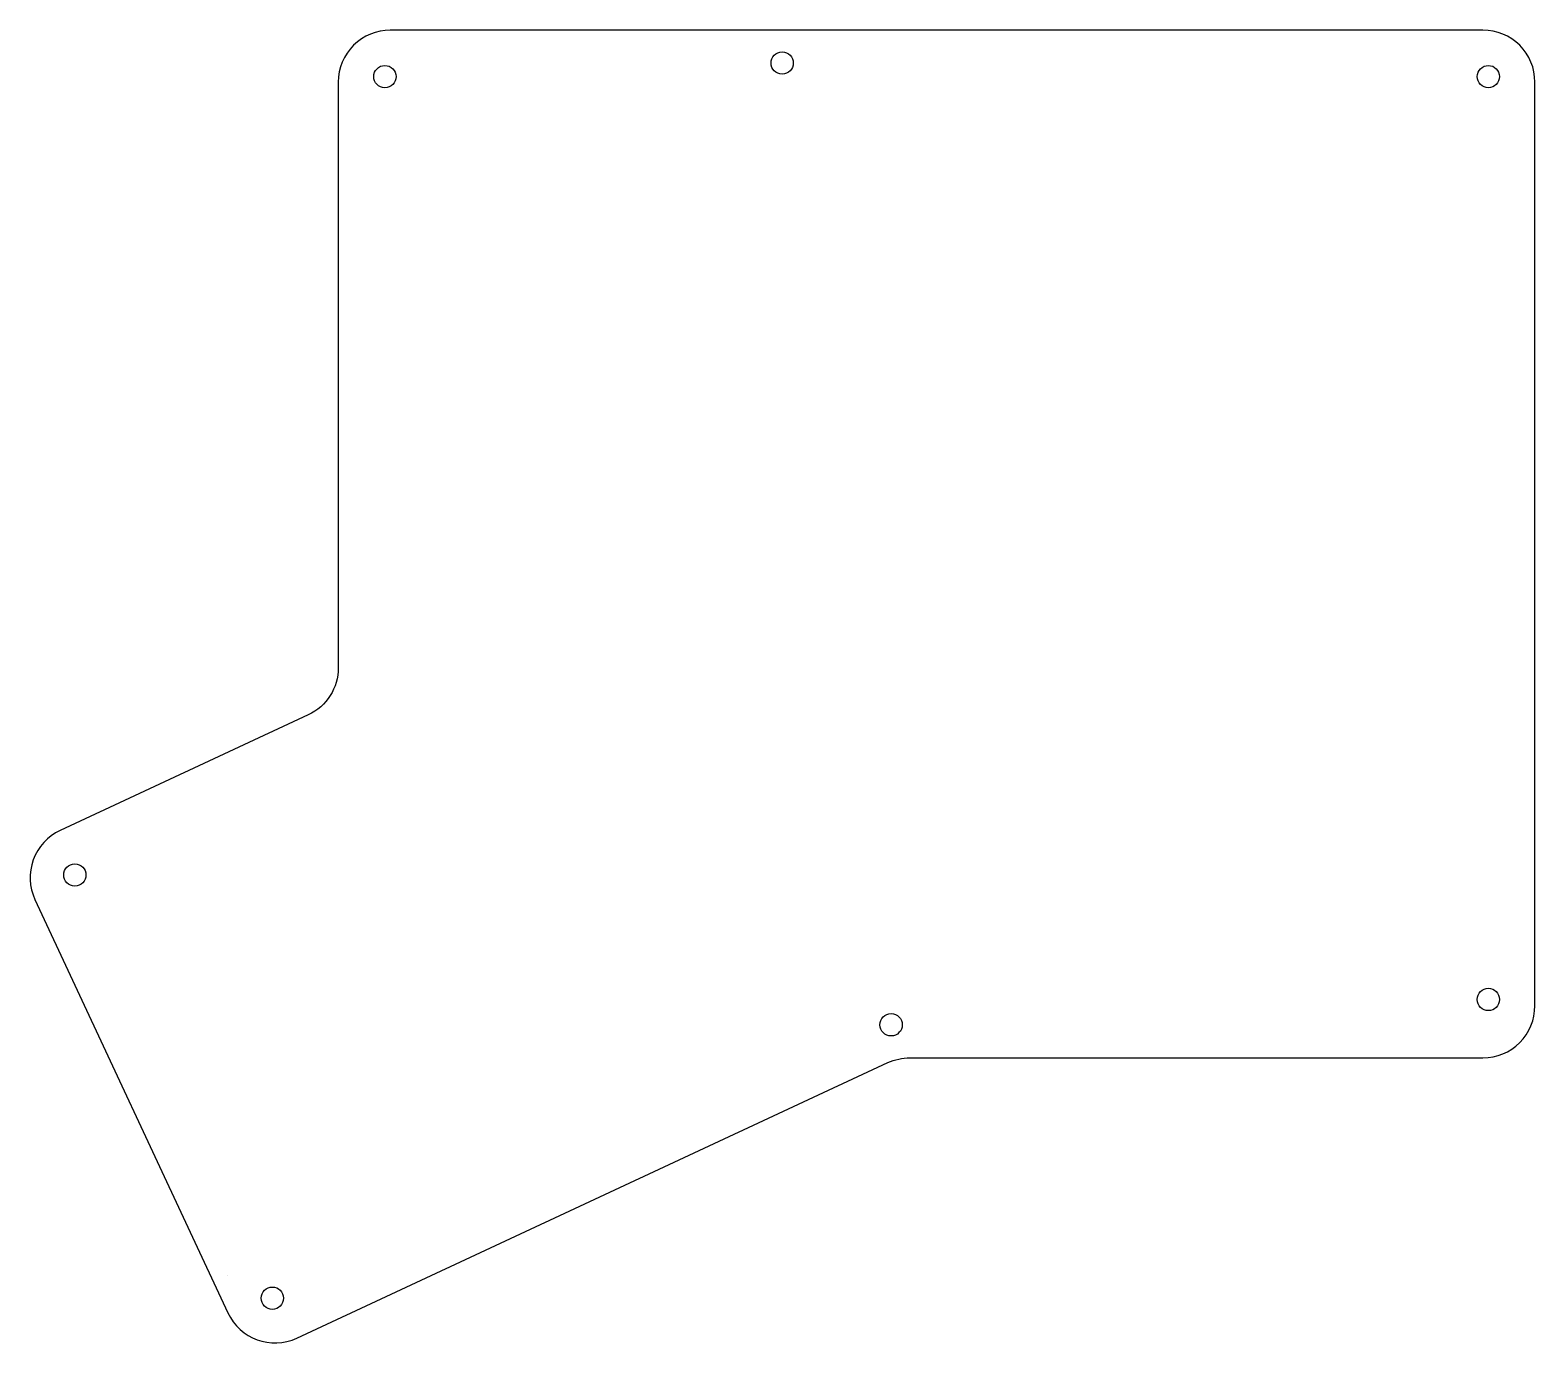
# Model space of a CAD drawing. Extents: x 12 to 215, y 10 to 187.
import ezdxf

# ---------------------------------------------------------------- set-up
doc = ezdxf.new("R2010")
doc.units = 0
doc.layers.get('0').update_dxf_attribs({"color": 1})

msp = doc.modelspace()

# ---------------------------------------------------------------- linework, layer by layer
msp.add_line((38.81, 18.92), (38.81, 18.92))
msp.add_lwpolyline([(127.72, 47.53, -0.109498), (130.68, 48.18), (207.81, 48.18, 0.414214), (214.81, 55.18), (214.81, 179.61, 0.414214), (207.81, 186.61), (60.72, 186.61, 0.414214), (53.72, 179.61), (53.72, 100.73, -0.291482), (49.68, 94.38), (16.27, 78.8, 0.414222), (12.88, 69.5), (38.85, 13.82, 0.414191), (48.15, 10.43), (127.72, 47.53)], format="xyb")
for centre in [(113.47, 182.17), (59.99, 180.35), (208.54, 180.35), (18.25, 72.81), (208.54, 56.04), (128.14, 52.63), (44.84, 15.8)]:
    msp.add_circle(centre, 1.5)

doc.saveas('drawing.dxf')
